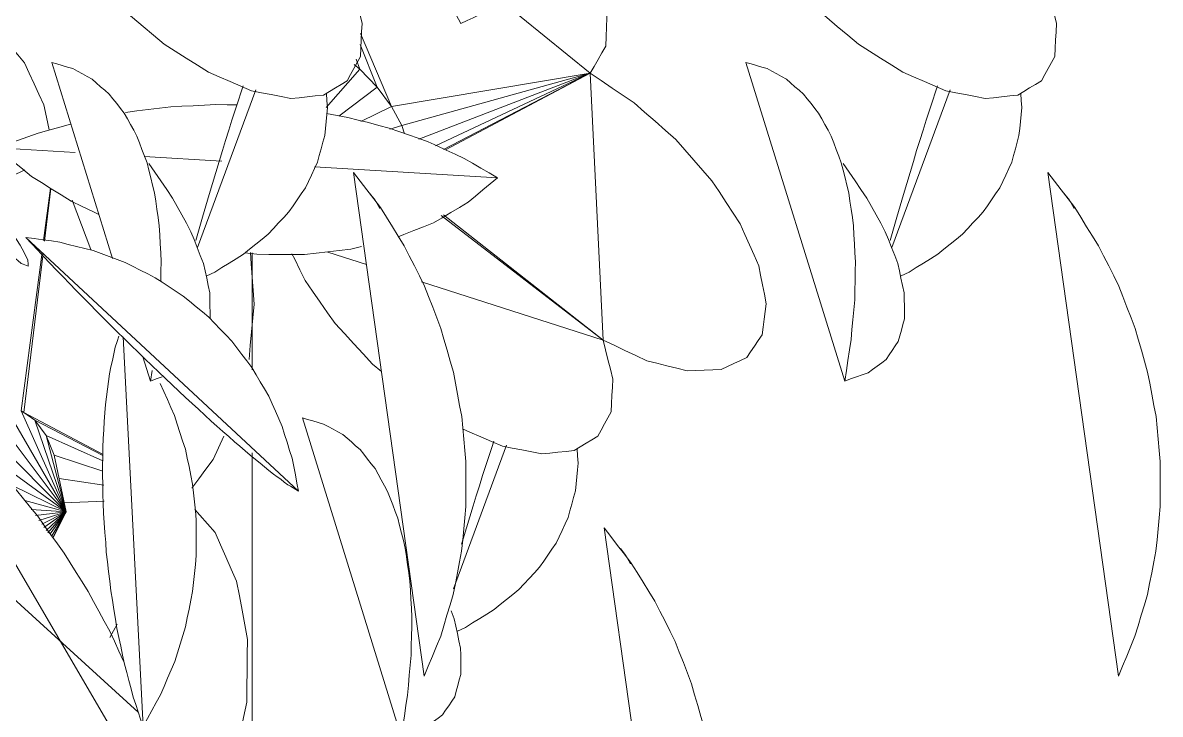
# Model space of a CAD drawing. Header units: metres. Extents: x 13.9 to 26.7, y -0.2 to 3.2.
# Drawn here: x 16.736 to 16.861, y 1.074 to 1.1499 of the extents above; entities that cross this region are included whole.
import ezdxf

# ---------------------------------------------------------------- set-up
doc = ezdxf.new("R2010")
doc.units = ezdxf.units.M
for name, color, linetype, lineweight in [('Importações nas famílias', 10, 'Continuous', 5), ('Quadro estrutural', 7, 'Continuous', 5), ('Vegetação', 7, 'Continuous', 5)]:
    doc.layers.add(name, color=color, linetype=linetype, lineweight=lineweight)

# ---------------------------------------------------------------- blocks, each defined once
blk = doc.blocks.new('Planta_pergolado_12200 - plantas pergolado_skp_Component_12-V128-Corte 1')
at = {"layer": 'Importações nas famílias'}
blk.add_line((16.73025, 1.06212), (16.70029, 1.08999), dxfattribs=at)
at = {"layer": 'Importações nas famílias', "flags": 128}
for points in [[(16.70029, 1.08999), (16.70095, 1.08928), (16.70162, 1.08857), (16.70229, 1.08786), (16.70295, 1.08715)], [(16.70405, 1.08946), (16.70311, 1.08959), (16.70217, 1.08972), (16.70123, 1.08986), (16.70029, 1.08999)], [(16.7077, 1.08853), (16.70679, 1.08876), (16.70588, 1.08899), (16.70496, 1.08922), (16.70405, 1.08946)], [(16.7112, 1.08723), (16.71033, 1.08755), (16.70945, 1.08788), (16.70858, 1.0882), (16.7077, 1.08853)], [(16.70295, 1.08715), (16.70367, 1.0864), (16.70439, 1.08566), (16.7051, 1.08492), (16.70582, 1.08417)], [(16.71451, 1.08556), (16.71368, 1.08598), (16.71286, 1.08639), (16.71203, 1.08681), (16.7112, 1.08723)], [(16.71759, 1.08355), (16.71682, 1.08405), (16.71605, 1.08456), (16.71528, 1.08506), (16.71451, 1.08556)], [(16.70582, 1.08417), (16.70656, 1.08342), (16.70731, 1.08266), (16.70806, 1.0819), (16.70881, 1.08114)], [(16.7204, 1.08122), (16.7197, 1.0818), (16.71899, 1.08238), (16.71829, 1.08297), (16.71759, 1.08355)], [(16.70881, 1.08114), (16.70957, 1.08039), (16.71033, 1.07963), (16.7111, 1.07888), (16.71186, 1.07812)], [(16.72292, 1.07859), (16.72229, 1.07925), (16.72166, 1.0799), (16.72103, 1.08056), (16.7204, 1.08122)], [(16.71186, 1.07812), (16.71262, 1.07739), (16.71338, 1.07665), (16.71414, 1.07592), (16.7149, 1.07518)], [(16.72512, 1.07569), (16.72457, 1.07642), (16.72402, 1.07714), (16.72347, 1.07787), (16.72292, 1.07859)], [(16.72697, 1.07256), (16.7265, 1.07335), (16.72604, 1.07413), (16.72558, 1.07491), (16.72512, 1.07569)], [(16.7149, 1.07518), (16.71563, 1.07449), (16.71637, 1.07379), (16.71711, 1.0731), (16.71785, 1.0724)], [(16.71785, 1.0724), (16.71855, 1.07176), (16.71925, 1.07112), (16.71995, 1.07048), (16.72065, 1.06983)], [(16.72845, 1.06923), (16.72808, 1.07006), (16.72771, 1.0709), (16.72734, 1.07173), (16.72697, 1.07256)], [(16.72065, 1.06983), (16.72129, 1.06926), (16.72194, 1.06869), (16.72258, 1.06812), (16.72323, 1.06755)], [(16.72955, 1.06574), (16.72927, 1.06661), (16.729, 1.06749), (16.72872, 1.06836), (16.72845, 1.06923)], [(16.72323, 1.06755), (16.7238, 1.06706), (16.72438, 1.06657), (16.72495, 1.06608), (16.72553, 1.06559)], [(16.73025, 1.06212), (16.73007, 1.06302), (16.7299, 1.06393), (16.72972, 1.06483), (16.72955, 1.06574)], [(16.72553, 1.06559), (16.72602, 1.06519), (16.72651, 1.0648), (16.727, 1.0644), (16.72749, 1.06401)], [(16.72749, 1.06401), (16.72789, 1.06372), (16.72829, 1.06343), (16.72868, 1.06313), (16.72908, 1.06284)], [(16.72908, 1.06284), (16.72937, 1.06266), (16.72967, 1.06248), (16.72996, 1.0623), (16.73025, 1.06212)]]:
    blk.add_lwpolyline(points, dxfattribs=at)
blk = doc.blocks.new('Planta_pergolado_12200 - plantas pergolado_skp_Component_12-V143-Corte 1')
at = {"layer": 'Importações nas famílias'}
blk.add_line((16.67404, 0.87236), (16.67184, 0.91513), dxfattribs=at)
at = {"layer": 'Importações nas famílias', "flags": 128}
for points in [[(16.67137, 0.91521), (16.67118, 0.91461), (16.67098, 0.914)], [(16.67098, 0.914), (16.67082, 0.91327), (16.67067, 0.91254), (16.67051, 0.91181), (16.67035, 0.91107)], [(16.67035, 0.91107), (16.67024, 0.91023), (16.67013, 0.90939), (16.67002, 0.90854), (16.6699, 0.9077)], [(16.67749, 0.90648), (16.6771, 0.90736), (16.67671, 0.90824), (16.67632, 0.90913), (16.67593, 0.91001)], [(16.6699, 0.9077), (16.66984, 0.90677), (16.66977, 0.90583), (16.66971, 0.9049), (16.66964, 0.90397)], [(16.67868, 0.90278), (16.67838, 0.9037), (16.67809, 0.90463), (16.67779, 0.90555), (16.67749, 0.90648)], [(16.66964, 0.90397), (16.66962, 0.90296), (16.6696, 0.90196), (16.66959, 0.90096), (16.66957, 0.89996)], [(16.67948, 0.89896), (16.67928, 0.89991), (16.67908, 0.90087), (16.67888, 0.90182), (16.67868, 0.90278)], [(16.66957, 0.89996), (16.6696, 0.89891), (16.66963, 0.89786), (16.66966, 0.89681), (16.66969, 0.89577)], [(16.67988, 0.89505), (16.67978, 0.89603), (16.67968, 0.897), (16.67958, 0.89798), (16.67948, 0.89896)], [(16.66969, 0.89577), (16.66977, 0.8947), (16.66985, 0.89363), (16.66993, 0.89256), (16.67, 0.8915)], [(16.67988, 0.89111), (16.67988, 0.8921), (16.67988, 0.89308), (16.67988, 0.89407), (16.67988, 0.89505)], [(16.67, 0.8915), (16.67013, 0.89043), (16.67025, 0.88937), (16.67038, 0.88831), (16.6705, 0.88724)], [(16.67948, 0.88718), (16.67958, 0.88816), (16.67968, 0.88914), (16.67978, 0.89013), (16.67988, 0.89111)], [(16.6705, 0.88724), (16.67067, 0.88621), (16.67084, 0.88518), (16.671, 0.88414), (16.67117, 0.88311)], [(16.67869, 0.88329), (16.67889, 0.88426), (16.67909, 0.88523), (16.67929, 0.8862), (16.67948, 0.88718)], [(16.67751, 0.8795), (16.6778, 0.88045), (16.6781, 0.88139), (16.67839, 0.88234), (16.67869, 0.88329)], [(16.67117, 0.88311), (16.67138, 0.88213), (16.67159, 0.88115), (16.67179, 0.88017), (16.672, 0.87919)], [(16.67595, 0.87584), (16.67634, 0.87675), (16.67673, 0.87767), (16.67712, 0.87858), (16.67751, 0.8795)], [(16.672, 0.87919), (16.67224, 0.87829), (16.67248, 0.87738), (16.67272, 0.87648), (16.67296, 0.87558)], [(16.67404, 0.87236), (16.67452, 0.87323), (16.675, 0.8741), (16.67548, 0.87497), (16.67595, 0.87584)], [(16.67296, 0.87558), (16.67323, 0.87477), (16.6735, 0.87397), (16.67377, 0.87316), (16.67404, 0.87236)]]:
    blk.add_lwpolyline(points, dxfattribs=at)
blk = doc.blocks.new('Planta_pergolado_12200 - plantas pergolado_skp_Component_17-V636-Corte 1')
at = {"layer": 'Importações nas famílias'}
for p, q in [((16.68276, 1.18825), (16.68263, 1.18856)), ((16.69966, 1.17092), (16.68859, 1.17984)), ((16.69237, 1.17318), (16.68859, 1.17984)), ((16.6923, 1.1732), (16.68859, 1.17984)), ((16.6901, 1.17373), (16.6894, 1.17462)), ((16.69966, 1.17092), (16.69991, 1.16997)), ((16.69966, 1.17092), (16.69998, 1.16992)), ((16.69966, 1.17092), (16.70005, 1.16988)), ((16.69966, 1.17092), (16.7001, 1.16984)), ((16.69966, 1.17092), (16.70014, 1.16982)), ((16.69966, 1.17092), (16.70015, 1.16981)), ((16.69966, 1.17092), (16.70103, 1.16924)), ((16.69967, 1.17012), (16.69966, 1.17092)), ((16.69966, 1.17092), (16.69971, 1.1701)), ((16.69966, 1.17092), (16.69976, 1.17006)), ((16.69966, 1.17092), (16.69983, 1.17002)), ((16.70877, 1.15971), (16.71752, 1.14894)), ((16.71084, 1.14873), (16.71455, 1.14671)), ((16.71084, 1.14828), (16.71483, 1.14626)), ((16.71134, 1.14739), (16.71467, 1.14588)), ((16.7116, 1.14681), (16.71454, 1.14559)), ((16.71448, 1.14545), (16.71172, 1.14654)), ((16.71207, 1.14549), (16.71382, 1.14399)), ((16.72569, 1.13897), (16.72622, 1.13834)), ((16.72653, 1.13312), (16.7247, 1.1379)), ((16.72282, 1.13629), (16.72653, 1.13312)), ((16.72422, 1.13309), (16.72371, 1.13358)), ((16.72705, 1.13254), (16.72653, 1.13312)), ((16.72728, 1.13177), (16.72753, 1.13132))]:
    blk.add_line(p, q, dxfattribs=at)
at = {"layer": 'Importações nas famílias', "flags": 128}
for points in [[(16.68407, 1.18611), (16.68374, 1.18664), (16.68342, 1.18718), (16.68309, 1.18771), (16.68276, 1.18825)], [(16.68599, 1.18688), (16.68658, 1.18627), (16.68718, 1.18565), (16.68778, 1.18504)], [(16.68605, 1.18324), (16.68556, 1.18396), (16.68506, 1.18468), (16.68456, 1.18539), (16.68407, 1.18611)], [(16.68328, 1.18402), (16.68325, 1.18424), (16.68321, 1.18446)], [(16.68321, 1.18446), (16.68344, 1.18437), (16.68366, 1.18428), (16.68388, 1.18419), (16.6841, 1.1841)], [(16.68778, 1.18504), (16.68848, 1.18427), (16.68919, 1.18349), (16.68989, 1.18271), (16.6906, 1.18194)], [(16.6841, 1.1841), (16.68457, 1.1837), (16.68503, 1.18331), (16.68549, 1.18291), (16.68595, 1.18252)], [(16.68859, 1.17984), (16.68795, 1.18069), (16.68732, 1.18154), (16.68669, 1.18239), (16.68605, 1.18324)], [(16.68595, 1.18252), (16.68661, 1.18185), (16.68727, 1.18118), (16.68793, 1.18051), (16.68859, 1.17984)], [(16.6906, 1.18194), (16.69136, 1.18105), (16.69213, 1.18016), (16.69289, 1.17927), (16.69366, 1.17838)], [(16.69366, 1.17838), (16.69443, 1.17744), (16.6952, 1.1765), (16.69598, 1.17557), (16.69675, 1.17463)], [(16.69675, 1.17463), (16.69748, 1.1737), (16.69821, 1.17277), (16.69894, 1.17185), (16.69966, 1.17092)], [(16.69966, 1.17092), (16.69989, 1.1708), (16.70012, 1.17067), (16.70035, 1.17055), (16.70059, 1.17043)], [(16.70059, 1.17043), (16.701, 1.17007), (16.70141, 1.16971), (16.70183, 1.16935), (16.70224, 1.16899)], [(16.70224, 1.16899), (16.70281, 1.16841), (16.70338, 1.16784), (16.70395, 1.16727), (16.70452, 1.16669)], [(16.70452, 1.16669), (16.70521, 1.16594), (16.7059, 1.1652), (16.70658, 1.16445), (16.70727, 1.1637)], [(16.70727, 1.1637), (16.70803, 1.16283), (16.70879, 1.16196), (16.70954, 1.16109), (16.7103, 1.16022)], [(16.7103, 1.16022), (16.71108, 1.15929), (16.71185, 1.15835), (16.71263, 1.15742), (16.7134, 1.15648)], [(16.7134, 1.15648), (16.71414, 1.15555), (16.71489, 1.15461), (16.71563, 1.15368), (16.71637, 1.15275)], [(16.71637, 1.15275), (16.71703, 1.15188), (16.71768, 1.15101), (16.71832, 1.15016)], [(16.72622, 1.13834), (16.72697, 1.1374), (16.72773, 1.13646), (16.72848, 1.13552), (16.72923, 1.13458)], [(16.72371, 1.13358), (16.72306, 1.13427), (16.72242, 1.13495), (16.72186, 1.13554)], [(16.72923, 1.13458), (16.72991, 1.13369), (16.73059, 1.13281), (16.73126, 1.13192), (16.73194, 1.13103)], [(16.72952, 1.12972), (16.72877, 1.13057), (16.72803, 1.13142), (16.72746, 1.13207)], [(16.72753, 1.13132), (16.72758, 1.1311), (16.72763, 1.13088), (16.72768, 1.13066), (16.72773, 1.13044)], [(16.73194, 1.13103), (16.7325, 1.13025), (16.73305, 1.12948), (16.73361, 1.1287), (16.73417, 1.12792)], [(16.72773, 1.13044), (16.72758, 1.13047), (16.72743, 1.13049), (16.72728, 1.13052), (16.72713, 1.13054)], [(16.73219, 1.12686), (16.73152, 1.12757), (16.73086, 1.12829), (16.73019, 1.129), (16.72952, 1.12972)], [(16.73436, 1.12472), (16.73382, 1.12525), (16.73327, 1.12579), (16.73273, 1.12632), (16.73219, 1.12686)], [(16.73417, 1.12792), (16.73456, 1.12731), (16.73496, 1.1267), (16.73536, 1.12609), (16.73575, 1.12548)], [(16.73587, 1.12346), (16.73549, 1.12378), (16.73512, 1.12409), (16.73474, 1.12441), (16.73436, 1.12472)], [(16.73575, 1.12548), (16.73596, 1.12507), (16.73618, 1.12467), (16.73639, 1.12426), (16.7366, 1.12385)], [(16.73664, 1.12317), (16.73645, 1.12324), (16.73626, 1.12331), (16.73607, 1.12339), (16.73587, 1.12346)], [(16.7366, 1.12385), (16.73661, 1.12368), (16.73662, 1.12351), (16.73663, 1.12334), (16.73664, 1.12317)]]:
    blk.add_lwpolyline(points, dxfattribs=at)
blk = doc.blocks.new('Planta_pergolado_12200 - plantas pergolado_skp_Component_16-V637-Corte 1')
for name, p in [('Planta_pergolado_12200 - plantas pergolado_skp_Component_17-V636-Corte 1', (0, 0)), ('Planta_pergolado_12200 - plantas pergolado_skp_Component_12-V128-Corte 1', (0.03608, 0.03633)), ('Planta_pergolado_12200 - plantas pergolado_skp_Component_12-V143-Corte 1', (0.07522, 0.20028))]:
    blk.add_blockref(name, p)
blk = doc.blocks.new('Planta_pergolado_12200 - plantas pergolado_skp_Component_12-V195-Corte 1')
at = {"layer": 'Importações nas famílias'}
for p, q in [((16.67067, 0.92372), (16.664, 0.94524)), ((16.67484, 0.91027), (16.67402, 0.91292)), ((16.67484, 0.91027), (16.67502, 0.91141))]:
    blk.add_line(p, q, dxfattribs=at)
at = {"layer": 'Importações nas famílias', "flags": 128}
for points in [[(16.66631, 0.94456), (16.66573, 0.94473), (16.66515, 0.9449), (16.66458, 0.94507), (16.664, 0.94524)], [(16.66843, 0.9434), (16.6679, 0.94369), (16.66737, 0.94398), (16.66684, 0.94427), (16.66631, 0.94456)], [(16.67032, 0.94177), (16.66985, 0.94218), (16.66937, 0.94258), (16.6689, 0.94299), (16.66843, 0.9434)], [(16.67197, 0.93968), (16.67156, 0.9402), (16.67114, 0.94072), (16.67073, 0.94124), (16.67032, 0.94177)], [(16.67336, 0.93716), (16.67301, 0.93779), (16.67266, 0.93842), (16.67232, 0.93905), (16.67197, 0.93968)], [(16.67447, 0.93423), (16.67419, 0.93496), (16.67391, 0.93569), (16.67363, 0.93642), (16.67336, 0.93716)], [(16.67529, 0.93093), (16.67508, 0.93176), (16.67488, 0.93258), (16.67467, 0.93341), (16.67447, 0.93423)], [(16.67468, 0.93413), (16.67533, 0.93319), (16.67598, 0.93224), (16.67663, 0.93129), (16.67728, 0.93034)], [(16.67581, 0.9273), (16.67568, 0.92821), (16.67555, 0.92912), (16.67542, 0.93002), (16.67529, 0.93093)], [(16.67728, 0.93034), (16.67778, 0.92942), (16.67829, 0.9285), (16.67879, 0.92758), (16.67929, 0.92666)], [(16.67602, 0.92337), (16.67597, 0.92435), (16.67592, 0.92534), (16.67586, 0.92632), (16.67581, 0.9273)], [(16.67929, 0.92666), (16.67964, 0.92579), (16.67998, 0.92491), (16.68032, 0.92404), (16.68067, 0.92317)], [(16.67598, 0.92128), (16.676, 0.92233), (16.67602, 0.92337)], [(16.68067, 0.92317), (16.68084, 0.92236), (16.68102, 0.92156), (16.6812, 0.92075), (16.68137, 0.91995)], [(16.68137, 0.91995), (16.68138, 0.91923), (16.68138, 0.91851), (16.68139, 0.9178), (16.68139, 0.91708)], [(16.67613, 0.91072), (16.67548, 0.9105), (16.67484, 0.91027)]]:
    blk.add_lwpolyline(points, dxfattribs=at)
blk = doc.blocks.new('Planta_pergolado_12200 - plantas pergolado_skp_Component_12-V120-Corte 1')
at = {"layer": 'Importações nas famílias'}
for p, q in [((16.76174, 0.54375), (16.75397, 0.59903)), ((16.75575, 0.59676), (16.75634, 0.596)), ((16.75634, 0.596), (16.75688, 0.59508))]:
    blk.add_line(p, q, dxfattribs=at)
at = {"layer": 'Importações nas famílias', "flags": 128}
for points in [[(16.75694, 0.59516), (16.7562, 0.59613), (16.75545, 0.5971), (16.75471, 0.59807), (16.75397, 0.59903)], [(16.75955, 0.59098), (16.75889, 0.59203), (16.75824, 0.59307), (16.75759, 0.59412), (16.75694, 0.59516)], [(16.76177, 0.58655), (16.76121, 0.58766), (16.76066, 0.58877), (16.7601, 0.58988), (16.75955, 0.59098)], [(16.76357, 0.58191), (16.76312, 0.58307), (16.76267, 0.58423), (16.76222, 0.58539), (16.76177, 0.58655)], [(16.76494, 0.57712), (16.7646, 0.57832), (16.76426, 0.57952), (16.76391, 0.58071), (16.76357, 0.58191)], [(16.76586, 0.57222), (16.76563, 0.57345), (16.7654, 0.57467), (16.76517, 0.57589), (16.76494, 0.57712)], [(16.76632, 0.56728), (16.76621, 0.56851), (16.76609, 0.56975), (16.76598, 0.57099), (16.76586, 0.57222)], [(16.76632, 0.56234), (16.76632, 0.56358), (16.76632, 0.56481), (16.76632, 0.56604), (16.76632, 0.56728)], [(16.76585, 0.55747), (16.76597, 0.55869), (16.76609, 0.5599), (16.7662, 0.56112), (16.76632, 0.56234)], [(16.76493, 0.55271), (16.76516, 0.5539), (16.76539, 0.55509), (16.76562, 0.55628), (16.76585, 0.55747)], [(16.76355, 0.54812), (16.76389, 0.54927), (16.76424, 0.55041), (16.76458, 0.55156), (16.76493, 0.55271)], [(16.76174, 0.54375), (16.76219, 0.54484), (16.76265, 0.54593), (16.7631, 0.54703), (16.76355, 0.54812)]]:
    blk.add_lwpolyline(points, dxfattribs=at)
blk = doc.blocks.new('Planta_pergolado_12200 - plantas pergolado_skp_Component_12-V94-Corte 1')
at = {"layer": 'Importações nas famílias'}
for p, q in [((16.66059, 0.42591), (16.66699, 0.44325)), ((16.66161, 0.4228), (16.66249, 0.42323))]:
    blk.add_line(p, q, dxfattribs=at)
at = {"layer": 'Importações nas famílias', "flags": 128}
for points in [[(16.66562, 0.44369), (16.66539, 0.443), (16.66506, 0.442), (16.66473, 0.44101)], [(16.67486, 0.44128), (16.6748, 0.44206), (16.67475, 0.44284)], [(16.66473, 0.44101), (16.66438, 0.4399), (16.66402, 0.43879), (16.66367, 0.43768), (16.66332, 0.43656)], [(16.67456, 0.43823), (16.67464, 0.43899), (16.67471, 0.43975), (16.67479, 0.44052), (16.67486, 0.44128)], [(16.67376, 0.43529), (16.67396, 0.43602), (16.67416, 0.43676), (16.67436, 0.43749), (16.67456, 0.43823)], [(16.66332, 0.43656), (16.66296, 0.43536), (16.6626, 0.43416), (16.66224, 0.43296), (16.66187, 0.43176)], [(16.67244, 0.43248), (16.67277, 0.43318), (16.6731, 0.43388), (16.67343, 0.43458), (16.67376, 0.43529)], [(16.67063, 0.42984), (16.67109, 0.4305), (16.67154, 0.43116), (16.67199, 0.43182), (16.67244, 0.43248)], [(16.66187, 0.43176), (16.66151, 0.4305), (16.66114, 0.42924), (16.66078, 0.42798), (16.66041, 0.42671)], [(16.66836, 0.4274), (16.66893, 0.42801), (16.6695, 0.42862), (16.67007, 0.42923), (16.67063, 0.42984)], [(16.66563, 0.42519), (16.66631, 0.42574), (16.667, 0.4263), (16.66768, 0.42685), (16.66836, 0.4274)], [(16.66249, 0.42323), (16.66328, 0.42372), (16.66406, 0.42421), (16.66485, 0.4247), (16.66563, 0.42519)]]:
    blk.add_lwpolyline(points, dxfattribs=at)
blk = doc.blocks.new('Planta_pergolado_12200 - plantas pergolado_skp_Component_17-V706-Corte 1')
at = {"layer": 'Importações nas famílias', "flags": 128}
for points in [[(16.77331, 1.14978), (16.77305, 1.15085), (16.77278, 1.15191), (16.77251, 1.15298), (16.77224, 1.15405)], [(16.74692, 1.15142), (16.74808, 1.15045), (16.74925, 1.14947), (16.75041, 1.1485), (16.75157, 1.14753)], [(16.77312, 1.14619), (16.77317, 1.14708), (16.77322, 1.14798), (16.77326, 1.14888), (16.77331, 1.14978)], [(16.75157, 1.14753), (16.75278, 1.14676), (16.754, 1.14599), (16.75522, 1.14522), (16.75643, 1.14446)], [(16.77167, 1.14351), (16.77203, 1.14418), (16.77239, 1.14485), (16.77276, 1.14552), (16.77312, 1.14619)], [(16.75643, 1.14446), (16.75762, 1.14395), (16.75881, 1.14344), (16.75999, 1.14293), (16.76118, 1.14242)], [(16.76907, 1.14193), (16.76972, 1.14232), (16.77037, 1.14272), (16.77102, 1.14311), (16.77167, 1.14351)], [(16.76118, 1.14242), (16.76226, 1.1422), (16.76334, 1.14199), (16.76441, 1.14177), (16.76549, 1.14156)], [(16.76549, 1.14156), (16.76639, 1.14165), (16.76728, 1.14174), (16.76817, 1.14184), (16.76907, 1.14193)]]:
    blk.add_lwpolyline(points, dxfattribs=at)
blk = doc.blocks.new('Planta_pergolado_12200 - plantas pergolado_skp_Component_16-V707-Corte 1')
for name, p in [('Planta_pergolado_12200 - plantas pergolado_skp_Component_17-V706-Corte 1', (0, 0)), ('Planta_pergolado_12200 - plantas pergolado_skp_Component_12-V195-Corte 1', (0.07522, 0.20028)), ('Planta_pergolado_12200 - plantas pergolado_skp_Component_12-V94-Corte 1', (0.09464, 0.69928)), ('Planta_pergolado_12200 - plantas pergolado_skp_Component_12-V120-Corte 1', (0.01839, 0.53442))]:
    blk.add_blockref(name, p)
blk = doc.blocks.new('Planta_pergolado_12200 - plantas pergolado_skp_Component_12-V91-Corte 1')
at = {"layer": 'Importações nas famílias'}
blk.add_line((16.65542, 0.41127), (16.64458, 0.44624), dxfattribs=at)
at = {"layer": 'Importações nas famílias', "flags": 128}
for points in [[(16.64689, 0.44556), (16.64631, 0.44573), (16.64574, 0.4459), (16.64516, 0.44607), (16.64458, 0.44624)], [(16.64901, 0.4444), (16.64848, 0.44469), (16.64795, 0.44498), (16.64742, 0.44527), (16.64689, 0.44556)], [(16.6509, 0.44277), (16.65043, 0.44318), (16.64996, 0.44358), (16.64948, 0.44399), (16.64901, 0.4444)], [(16.65255, 0.44068), (16.65214, 0.4412), (16.65173, 0.44172), (16.65131, 0.44225), (16.6509, 0.44277)], [(16.65394, 0.43816), (16.65359, 0.43879), (16.65324, 0.43942), (16.6529, 0.44005), (16.65255, 0.44068)], [(16.65505, 0.43523), (16.65477, 0.43596), (16.65449, 0.43669), (16.65422, 0.43742), (16.65394, 0.43816)], [(16.65587, 0.43193), (16.65566, 0.43276), (16.65546, 0.43358), (16.65525, 0.43441), (16.65505, 0.43523)], [(16.65526, 0.43513), (16.65591, 0.43419), (16.65656, 0.43324), (16.65721, 0.43229), (16.65786, 0.43134)], [(16.65639, 0.4283), (16.65626, 0.42921), (16.65613, 0.43012), (16.656, 0.43102), (16.65587, 0.43193)], [(16.65786, 0.43134), (16.65837, 0.43042), (16.65887, 0.4295), (16.65937, 0.42858), (16.65987, 0.42766)], [(16.65661, 0.42437), (16.65655, 0.42535), (16.6565, 0.42634), (16.65644, 0.42732), (16.65639, 0.4283)], [(16.65987, 0.42766), (16.66022, 0.42679), (16.66056, 0.42591), (16.66091, 0.42504), (16.66125, 0.42417)], [(16.65652, 0.42019), (16.65654, 0.42124), (16.65656, 0.42228), (16.65658, 0.42333), (16.65661, 0.42437)], [(16.66125, 0.42417), (16.66143, 0.42336), (16.6616, 0.42256), (16.66178, 0.42175), (16.66196, 0.42095)], [(16.65612, 0.41581), (16.65622, 0.41691), (16.65632, 0.418), (16.65642, 0.4191), (16.65652, 0.42019)], [(16.66196, 0.42095), (16.66196, 0.42023), (16.66197, 0.41951), (16.66197, 0.4188), (16.66198, 0.41808)], [(16.66198, 0.41808), (16.66181, 0.41746), (16.66164, 0.41685), (16.66148, 0.41624), (16.66131, 0.41562)], [(16.65542, 0.41127), (16.6556, 0.41241), (16.65577, 0.41354), (16.65595, 0.41468), (16.65612, 0.41581)], [(16.66131, 0.41562), (16.66098, 0.41513), (16.66064, 0.41463), (16.66031, 0.41414), (16.65997, 0.41364)], [(16.65997, 0.41364), (16.65948, 0.41327), (16.65898, 0.41291), (16.65849, 0.41254), (16.65799, 0.41218)], [(16.65799, 0.41218), (16.65735, 0.41195), (16.65671, 0.41172), (16.65607, 0.4115), (16.65542, 0.41127)]]:
    blk.add_lwpolyline(points, dxfattribs=at)
blk = doc.blocks.new('Planta_pergolado_12200 - plantas pergolado_skp_Component_12-V113-Corte 1')
at = {"layer": 'Importações nas famílias'}
blk.add_line((16.50793, 0.59026), (16.52342, 0.56162), dxfattribs=at)
at = {"layer": 'Importações nas famílias', "flags": 128}
for points in [[(16.51257, 0.58786), (16.51141, 0.58846), (16.51025, 0.58906), (16.50909, 0.58966), (16.50793, 0.59026)], [(16.50843, 0.5903), (16.50894, 0.59035), (16.50945, 0.59039), (16.50995, 0.59044)], [(16.50995, 0.59044), (16.51044, 0.59035), (16.51093, 0.59027), (16.51141, 0.59018), (16.5119, 0.5901)], [(16.5119, 0.5901), (16.51237, 0.58989), (16.51283, 0.58967), (16.5133, 0.58946), (16.51376, 0.58924)], [(16.51376, 0.58924), (16.5142, 0.5889), (16.51463, 0.58856), (16.51507, 0.58822), (16.51551, 0.58788)], [(16.51683, 0.58525), (16.51576, 0.5859), (16.5147, 0.58656), (16.51363, 0.58721), (16.51257, 0.58786)], [(16.51551, 0.58788), (16.51591, 0.58742), (16.51631, 0.58695), (16.51672, 0.58649), (16.51712, 0.58603)], [(16.51712, 0.58603), (16.51749, 0.58545), (16.51785, 0.58486), (16.51822, 0.58428)], [(16.52061, 0.58249), (16.51966, 0.58318), (16.51872, 0.58387), (16.51777, 0.58456), (16.51683, 0.58525)], [(16.52382, 0.57966), (16.52301, 0.58037), (16.52221, 0.58108), (16.52141, 0.58178), (16.52061, 0.58249)], [(16.52638, 0.5768), (16.52574, 0.57751), (16.5251, 0.57823), (16.52446, 0.57894), (16.52382, 0.57966)], [(16.52824, 0.57399), (16.52778, 0.57469), (16.52731, 0.5754), (16.52685, 0.5761), (16.52638, 0.5768)], [(16.52936, 0.5713), (16.52908, 0.57197), (16.5288, 0.57265), (16.52852, 0.57332), (16.52824, 0.57399)], [(16.5297, 0.56879), (16.52961, 0.56942), (16.52953, 0.57005), (16.52944, 0.57067), (16.52936, 0.5713)], [(16.52925, 0.56652), (16.52936, 0.56708), (16.52947, 0.56765), (16.52958, 0.56822), (16.5297, 0.56879)], [(16.52804, 0.56453), (16.52834, 0.56503), (16.52864, 0.56552), (16.52895, 0.56602), (16.52925, 0.56652)], [(16.52608, 0.56289), (16.52657, 0.5633), (16.52706, 0.56371), (16.52755, 0.56412), (16.52804, 0.56453)], [(16.52342, 0.56162), (16.52408, 0.56194), (16.52475, 0.56225), (16.52541, 0.56257), (16.52608, 0.56289)]]:
    blk.add_lwpolyline(points, dxfattribs=at)
blk = doc.blocks.new('Planta_pergolado_12200 - plantas pergolado_skp_Component_17-V717-Corte 1')
at = {"layer": 'Importações nas famílias', "flags": 128}
for points in [[(16.84957, 1.14978), (16.8493, 1.15085), (16.84903, 1.15191), (16.84876, 1.15298), (16.8485, 1.15405)], [(16.82317, 1.15142), (16.82434, 1.15045), (16.8255, 1.14947), (16.82666, 1.1485), (16.82782, 1.14753)], [(16.84937, 1.14619), (16.84942, 1.14708), (16.84947, 1.14798), (16.84952, 1.14888), (16.84957, 1.14978)], [(16.82782, 1.14753), (16.82904, 1.14676), (16.83025, 1.14599), (16.83147, 1.14522), (16.83269, 1.14446)], [(16.84792, 1.14351), (16.84829, 1.14418), (16.84865, 1.14485), (16.84901, 1.14552), (16.84937, 1.14619)], [(16.83269, 1.14446), (16.83387, 1.14395), (16.83506, 1.14344), (16.83625, 1.14293), (16.83743, 1.14242)], [(16.84532, 1.14193), (16.84597, 1.14232), (16.84662, 1.14272), (16.84727, 1.14311), (16.84792, 1.14351)], [(16.83743, 1.14242), (16.83851, 1.1422), (16.83959, 1.14199), (16.84067, 1.14177), (16.84174, 1.14156)], [(16.84174, 1.14156), (16.84264, 1.14165), (16.84353, 1.14174), (16.84443, 1.14184), (16.84532, 1.14193)]]:
    blk.add_lwpolyline(points, dxfattribs=at)
blk = doc.blocks.new('Planta_pergolado_12200 - plantas pergolado_skp_Component_16-V718-Corte 1')
for name, p in [('Planta_pergolado_12200 - plantas pergolado_skp_Component_17-V717-Corte 1', (0, 0)), ('Planta_pergolado_12200 - plantas pergolado_skp_Component_12-V113-Corte 1', (0.26075, 0.58817)), ('Planta_pergolado_12200 - plantas pergolado_skp_Component_12-V91-Corte 1', (0.17089, 0.69928)), ('Planta_pergolado_12200 - plantas pergolado_skp_Component_12-V94-Corte 1', (0.17089, 0.69928)), ('Planta_pergolado_12200 - plantas pergolado_skp_Component_12-V120-Corte 1', (0.09464, 0.53442))]:
    blk.add_blockref(name, p)
blk = doc.blocks.new('Planta_pergolado_12200 - plantas pergolado_skp_-V719-Corte 1')
at = {"layer": 'Importações nas famílias'}
blk.add_line((16.71295, 1.10675), (16.74873, 1.0742), dxfattribs=at)
for name in ['Planta_pergolado_12200 - plantas pergolado_skp_Component_16-V707-Corte 1', 'Planta_pergolado_12200 - plantas pergolado_skp_Component_16-V718-Corte 1']:
    blk.add_blockref(name, (0, 0))
blk = doc.blocks.new('Planta_pergolado_12200 - plantas pergolado_skp_-3067436-Corte 1')
for name in ['Planta_pergolado_12200 - plantas pergolado_skp_-V719-Corte 1', 'Planta_pergolado_12200 - plantas pergolado_skp_Component_16-V637-Corte 1']:
    blk.add_blockref(name, (0, 0))
blk = doc.blocks.new('Planta_pergolado_12200 - plantas pergolado_skp_Component_12-V765-Corte 1')
at = {"layer": 'Importações nas famílias'}
blk.add_line((16.7776, 1.07154), (16.76675, 1.10651), dxfattribs=at)
at = {"layer": 'Importações nas famílias', "flags": 128}
for points in [[(16.76907, 1.10583), (16.76849, 1.106), (16.76791, 1.10617), (16.76733, 1.10634), (16.76675, 1.10651)], [(16.77118, 1.10467), (16.77065, 1.10496), (16.77013, 1.10525), (16.7696, 1.10554), (16.76907, 1.10583)], [(16.77308, 1.10304), (16.7726, 1.10345), (16.77213, 1.10386), (16.77166, 1.10427), (16.77118, 1.10467)], [(16.77473, 1.10095), (16.77431, 1.10147), (16.7739, 1.10199), (16.77349, 1.10252), (16.77308, 1.10304)], [(16.77611, 1.09843), (16.77577, 1.09906), (16.77542, 1.09969), (16.77507, 1.10032), (16.77473, 1.10095)], [(16.77722, 1.0955), (16.77695, 1.09623), (16.77667, 1.09697), (16.77639, 1.0977), (16.77611, 1.09843)], [(16.77804, 1.0922), (16.77784, 1.09303), (16.77763, 1.09385), (16.77743, 1.09468), (16.77722, 1.0955)], [(16.77856, 1.08857), (16.77843, 1.08948), (16.7783, 1.09039), (16.77817, 1.0913), (16.77804, 1.0922)], [(16.77878, 1.08464), (16.77873, 1.08563), (16.77867, 1.08661), (16.77862, 1.08759), (16.77856, 1.08857)], [(16.77869, 1.08047), (16.77871, 1.08151), (16.77874, 1.08255), (16.77876, 1.0836), (16.77878, 1.08464)], [(16.78308, 1.08532), (16.78308, 1.08531), (16.78343, 1.08444)], [(16.78343, 1.08444), (16.7836, 1.08364), (16.78378, 1.08283), (16.78395, 1.08203), (16.78413, 1.08122)], [(16.78413, 1.08122), (16.78414, 1.0805), (16.78414, 1.07979), (16.78415, 1.07907), (16.78415, 1.07835)], [(16.7783, 1.07608), (16.7784, 1.07718), (16.77849, 1.07827), (16.77859, 1.07937), (16.77869, 1.08047)], [(16.78415, 1.07835), (16.78398, 1.07774), (16.78382, 1.07712), (16.78365, 1.07651), (16.78348, 1.07589)], [(16.7776, 1.07154), (16.77777, 1.07268), (16.77795, 1.07381), (16.77812, 1.07495), (16.7783, 1.07608)], [(16.78348, 1.07589), (16.78315, 1.0754), (16.78282, 1.0749), (16.78248, 1.07441), (16.78215, 1.07391)], [(16.78215, 1.07391), (16.78165, 1.07355), (16.78116, 1.07318), (16.78066, 1.07282), (16.78017, 1.07245)], [(16.78017, 1.07245), (16.77953, 1.07222), (16.77888, 1.072), (16.77824, 1.07177), (16.7776, 1.07154)]]:
    blk.add_lwpolyline(points, dxfattribs=at)
blk = doc.blocks.new('Planta_pergolado_12200 - plantas pergolado_skp_Component_12-V766-Corte 1')
at = {"layer": 'Importações nas famílias'}
for p, q in [((16.78334, 1.08775), (16.78917, 1.10352)), ((16.78379, 1.08308), (16.78467, 1.0835))]:
    blk.add_line(p, q, dxfattribs=at)
at = {"layer": 'Importações nas famílias', "flags": 128}
for points in [[(16.78779, 1.10396), (16.78756, 1.10327), (16.78723, 1.10227), (16.7869, 1.10128)], [(16.79703, 1.10155), (16.79698, 1.10233), (16.79692, 1.10311)], [(16.7869, 1.10128), (16.78655, 1.10017), (16.7862, 1.09906), (16.78585, 1.09795), (16.7855, 1.09684)], [(16.79674, 1.0985), (16.79681, 1.09926), (16.79689, 1.10003), (16.79696, 1.10079), (16.79703, 1.10155)], [(16.79593, 1.09556), (16.79613, 1.09629), (16.79633, 1.09703), (16.79654, 1.09777), (16.79674, 1.0985)], [(16.7855, 1.09684), (16.78514, 1.09564), (16.78477, 1.09444), (16.78441, 1.09324), (16.78423, 1.09263)], [(16.79462, 1.09275), (16.79494, 1.09345), (16.79527, 1.09415), (16.7956, 1.09486), (16.79593, 1.09556)], [(16.79281, 1.09011), (16.79326, 1.09077), (16.79371, 1.09143), (16.79416, 1.09209), (16.79462, 1.09275)], [(16.79053, 1.08767), (16.7911, 1.08828), (16.79167, 1.08889), (16.79224, 1.0895), (16.79281, 1.09011)], [(16.78781, 1.08546), (16.78849, 1.08601), (16.78917, 1.08657), (16.78985, 1.08712), (16.79053, 1.08767)], [(16.78467, 1.0835), (16.78545, 1.08399), (16.78624, 1.08448), (16.78702, 1.08497), (16.78781, 1.08546)]]:
    blk.add_lwpolyline(points, dxfattribs=at)
blk = doc.blocks.new('Planta_pergolado_12200 - plantas pergolado_skp_Component_17-V767-Corte 1')
at = {"layer": 'Importações nas famílias'}
for p, q in [((16.78105, 1.17573), (16.77968, 1.17637)), ((16.7958, 1.1618), (16.79475, 1.16313)), ((16.79835, 1.14434), (16.78824, 1.15259)), ((16.77314, 1.14869), (16.77655, 1.1407)), ((16.77498, 1.14282), (16.77309, 1.14749)), ((16.77307, 1.14479), (16.77266, 1.14588)), ((16.76937, 1.14057), (16.77307, 1.14479)), ((16.77242, 1.1453), (16.77307, 1.14479)), ((16.77307, 1.14479), (16.77498, 1.14282)), ((16.77655, 1.1407), (16.79835, 1.14434)), ((16.77767, 1.13859), (16.79835, 1.14434)), ((16.77955, 1.13711), (16.79835, 1.14434)), ((16.78137, 1.13637), (16.79835, 1.14434)), ((16.78226, 1.13598), (16.79835, 1.14434)), ((16.78246, 1.13592), (16.79835, 1.14434)), ((16.79835, 1.14434), (16.79978, 1.11504)), ((16.77075, 1.13961), (16.77498, 1.14282)), ((16.77498, 1.14282), (16.77655, 1.1407)), ((16.77318, 1.13905), (16.77655, 1.1407)), ((16.77767, 1.13859), (16.77655, 1.1407)), ((16.77634, 1.1382), (16.77767, 1.13859)), ((16.77795, 1.13767), (16.77767, 1.13859)), ((16.78201, 1.12871), (16.79978, 1.11504)), ((16.79978, 1.11504), (16.78224, 1.12878)), ((16.77378, 1.12335), (16.76953, 1.12471)), ((16.79978, 1.11504), (16.77983, 1.12142)), ((16.77446, 1.11241), (16.77543, 1.11159))]:
    blk.add_line(p, q, dxfattribs=at)
at = {"layer": 'Importações nas famílias', "flags": 128}
for points in [[(16.78502, 1.17295), (16.7838, 1.1738), (16.78242, 1.17476), (16.78105, 1.17573)], [(16.79875, 1.15644), (16.79802, 1.15778), (16.79728, 1.15912), (16.79654, 1.16046), (16.7958, 1.1618)], [(16.80023, 1.15147), (16.79986, 1.15271), (16.79949, 1.15396), (16.79912, 1.1552), (16.79875, 1.15644)], [(16.80009, 1.14732), (16.80012, 1.14836), (16.80016, 1.1494), (16.80019, 1.15043), (16.80023, 1.15147)], [(16.79835, 1.14434), (16.79878, 1.14509), (16.79922, 1.14583), (16.79965, 1.14658), (16.80009, 1.14732)], [(16.80319, 1.14109), (16.80198, 1.1419), (16.80077, 1.14271), (16.79956, 1.14353), (16.79835, 1.14434)], [(16.80776, 1.13706), (16.80662, 1.13806), (16.80548, 1.13907), (16.80434, 1.14008), (16.80319, 1.14109)], [(16.81173, 1.13252), (16.81074, 1.13366), (16.80975, 1.13479), (16.80875, 1.13592), (16.80776, 1.13706)], [(16.81484, 1.1278), (16.81406, 1.12898), (16.81329, 1.13016), (16.81251, 1.13134), (16.81173, 1.13252)], [(16.81688, 1.1232), (16.81637, 1.12435), (16.81586, 1.1255), (16.81535, 1.12665), (16.81484, 1.1278)], [(16.76561, 1.12452), (16.76591, 1.12391), (16.76647, 1.12274), (16.76704, 1.12158)], [(16.8177, 1.11904), (16.81749, 1.12008), (16.81729, 1.12112), (16.81708, 1.12216), (16.81688, 1.1232)], [(16.76704, 1.12158), (16.76787, 1.1204), (16.76869, 1.11922), (16.76952, 1.11805), (16.77034, 1.11687)], [(16.81725, 1.11561), (16.81736, 1.11647), (16.81747, 1.11733), (16.81758, 1.11819), (16.8177, 1.11904)], [(16.77034, 1.11687), (16.77137, 1.11575), (16.7724, 1.11464), (16.77343, 1.11353), (16.77446, 1.11241)], [(16.81556, 1.11314), (16.81598, 1.11376), (16.8164, 1.11438), (16.81682, 1.115), (16.81725, 1.11561)], [(16.80085, 1.11077), (16.80058, 1.11184), (16.80031, 1.1129), (16.80005, 1.11397), (16.79978, 1.11504)], [(16.79978, 1.11504), (16.80098, 1.11447), (16.80218, 1.11391), (16.80338, 1.11335), (16.80458, 1.11278)], [(16.81274, 1.1118), (16.81345, 1.11214), (16.81415, 1.11247), (16.81485, 1.11281), (16.81556, 1.11314)], [(16.80458, 1.11278), (16.80568, 1.11251), (16.80679, 1.11223), (16.80789, 1.11195), (16.809, 1.11168)], [(16.80065, 1.10717), (16.8007, 1.10807), (16.80075, 1.10897), (16.8008, 1.10987), (16.80085, 1.11077)], [(16.809, 1.11168), (16.80993, 1.11171), (16.81087, 1.11174), (16.81181, 1.11177), (16.81274, 1.1118)], [(16.7992, 1.1045), (16.79957, 1.10517), (16.79993, 1.10584), (16.80029, 1.1065), (16.80065, 1.10717)], [(16.78432, 1.10529), (16.78515, 1.10494), (16.78634, 1.10443), (16.78753, 1.10392), (16.78872, 1.10341)], [(16.7966, 1.10292), (16.79725, 1.10331), (16.7979, 1.10371), (16.79855, 1.1041), (16.7992, 1.1045)], [(16.78872, 1.10341), (16.78979, 1.10319), (16.79087, 1.10298), (16.79195, 1.10276), (16.79303, 1.10255)], [(16.79303, 1.10255), (16.79392, 1.10264), (16.79481, 1.10273), (16.79571, 1.10283), (16.7966, 1.10292)]]:
    blk.add_lwpolyline(points, dxfattribs=at)
blk = doc.blocks.new('Planta_pergolado_12200 - plantas pergolado_skp_Component_16-V768-Corte 1')
for name, p in [('Planta_pergolado_12200 - plantas pergolado_skp_Component_17-V767-Corte 1', (0, 0)), ('Planta_pergolado_12200 - plantas pergolado_skp_Component_12-V765-Corte 1', (0, 0)), ('Planta_pergolado_12200 - plantas pergolado_skp_Component_12-V766-Corte 1', (0, 0)), ('Planta_pergolado_12200 - plantas pergolado_skp_Component_12-V120-Corte 1', (0.04592, 0.49541))]:
    blk.add_blockref(name, p)
blk = doc.blocks.new('Planta_pergolado_12200 - plantas pergolado_skp_-V769-Corte 1')
blk.add_blockref('Planta_pergolado_12200 - plantas pergolado_skp_Component_16-V768-Corte 1', (0, 0))
blk = doc.blocks.new('Planta_pergolado_12200 - plantas pergolado_skp_-3067438-Corte 1')
blk.add_blockref('Planta_pergolado_12200 - plantas pergolado_skp_-V769-Corte 1', (0, 0))
blk = doc.blocks.new('Planta_pergolado_12200 - plantas pergolado_skp_Component_12-V829-Corte 1')
at = {"layer": 'Importações nas famílias'}
blk.add_line((16.75224, 1.06136), (16.72415, 1.1094), dxfattribs=at)
at = {"layer": 'Importações nas famílias', "flags": 128}
for points in [[(16.72415, 1.1094), (16.72393, 1.10817), (16.72371, 1.10694), (16.72349, 1.1057), (16.72327, 1.10447)], [(16.72775, 1.10643), (16.72685, 1.10717), (16.72595, 1.10792), (16.72505, 1.10866), (16.72415, 1.1094)], [(16.73123, 1.10313), (16.73036, 1.10396), (16.72949, 1.10478), (16.72862, 1.10561), (16.72775, 1.10643)], [(16.72327, 1.10447), (16.72321, 1.10318), (16.72316, 1.1019), (16.72311, 1.10061), (16.72306, 1.09932)], [(16.73455, 1.09954), (16.73372, 1.10044), (16.73289, 1.10134), (16.73206, 1.10224), (16.73123, 1.10313)], [(16.73768, 1.0957), (16.7369, 1.09666), (16.73612, 1.09762), (16.73534, 1.09858), (16.73455, 1.09954)], [(16.72306, 1.09932), (16.72318, 1.09801), (16.7233, 1.0967), (16.72343, 1.09539), (16.72355, 1.09408)], [(16.74059, 1.09165), (16.73986, 1.09266), (16.73914, 1.09368), (16.73841, 1.09469), (16.73768, 1.0957)], [(16.72355, 1.09408), (16.72384, 1.09278), (16.72413, 1.09147), (16.72442, 1.09017), (16.72471, 1.08886)], [(16.74323, 1.08743), (16.74257, 1.08849), (16.74191, 1.08954), (16.74125, 1.0906), (16.74059, 1.09165)], [(16.72471, 1.08886), (16.72516, 1.08759), (16.72562, 1.08633), (16.72607, 1.08506), (16.72652, 1.08379)], [(16.74559, 1.0831), (16.745, 1.08418), (16.74441, 1.08527), (16.74382, 1.08635), (16.74323, 1.08743)], [(16.72652, 1.08379), (16.72713, 1.08259), (16.72773, 1.08139), (16.72834, 1.08019), (16.72894, 1.07899)], [(16.74712, 1.0798), (16.74661, 1.0809), (16.7461, 1.082), (16.74559, 1.0831)], [(16.72894, 1.07899), (16.72969, 1.07789), (16.73043, 1.07678), (16.73117, 1.07568), (16.73192, 1.07457)], [(16.73192, 1.07457), (16.73278, 1.07359), (16.73364, 1.0726), (16.7345, 1.07162), (16.73537, 1.07063)], [(16.75068, 1.06987), (16.75034, 1.07097), (16.75, 1.07207), (16.74967, 1.07317)], [(16.73537, 1.07063), (16.73633, 1.06979), (16.73729, 1.06895), (16.73826, 1.06811), (16.73922, 1.06727)], [(16.75165, 1.06555), (16.75141, 1.06663), (16.75116, 1.06771), (16.75092, 1.06879), (16.75068, 1.06987)], [(16.73922, 1.06727), (16.74026, 1.0666), (16.7413, 1.06592), (16.74234, 1.06524), (16.74338, 1.06457)], [(16.74338, 1.06457), (16.74448, 1.06407), (16.74557, 1.06357), (16.74666, 1.06308), (16.74776, 1.06258)], [(16.75224, 1.06136), (16.75209, 1.06241), (16.75195, 1.06346), (16.7518, 1.0645), (16.75165, 1.06555)], [(16.74776, 1.06258), (16.74888, 1.06227), (16.75, 1.06197), (16.75112, 1.06166), (16.75224, 1.06136)]]:
    blk.add_lwpolyline(points, dxfattribs=at)
blk = doc.blocks.new('Planta_pergolado_12200 - plantas pergolado_skp_Component_12-V831-Corte 1')
at = {"layer": 'Importações nas famílias'}
for p, q in [((16.7418, 1.13563), (16.73317, 1.13614)), ((16.75789, 1.13467), (16.74938, 1.13518)), ((16.78818, 1.13287), (16.76807, 1.13407)), ((16.76043, 1.12461), (16.76176, 1.12446)), ((16.77206, 1.12503), (16.77325, 1.12532))]:
    blk.add_line(p, q, dxfattribs=at)
at = {"layer": 'Importações nas famílias', "flags": 128}
for points in [[(16.75229, 1.14065), (16.75105, 1.1405), (16.74981, 1.14034), (16.74857, 1.14019), (16.74734, 1.14004)], [(16.75726, 1.1409), (16.75601, 1.14084), (16.75477, 1.14077), (16.75353, 1.14071), (16.75229, 1.14065)], [(16.7596, 1.14085), (16.75849, 1.14087), (16.75726, 1.1409)], [(16.77176, 1.13949), (16.77058, 1.1397), (16.7694, 1.13991)], [(16.77628, 1.13832), (16.77515, 1.13861), (16.77402, 1.13891), (16.77289, 1.1392), (16.77176, 1.13949)], [(16.74128, 1.13875), (16.7401, 1.13842), (16.73891, 1.1381), (16.73773, 1.13777)], [(16.78055, 1.13681), (16.77948, 1.13719), (16.77841, 1.13757), (16.77734, 1.13794), (16.77628, 1.13832)], [(16.73773, 1.13777), (16.73659, 1.13736), (16.73545, 1.13696), (16.73431, 1.13655), (16.73317, 1.13614)], [(16.78453, 1.13499), (16.78354, 1.13545), (16.78254, 1.1359), (16.78154, 1.13636), (16.78055, 1.13681)], [(16.73317, 1.13614), (16.73413, 1.13536), (16.73509, 1.13458), (16.73605, 1.1338), (16.73701, 1.13301)], [(16.78818, 1.13287), (16.78727, 1.1334), (16.78635, 1.13393), (16.78544, 1.13446), (16.78453, 1.13499)], [(16.73701, 1.13301), (16.7381, 1.13233), (16.73918, 1.13165), (16.74027, 1.13097), (16.74136, 1.13029)], [(16.78497, 1.13017), (16.78577, 1.13084), (16.78657, 1.13152), (16.78738, 1.1322), (16.78818, 1.13287)], [(16.74136, 1.13029), (16.74255, 1.12972), (16.74374, 1.12915), (16.74439, 1.12884)], [(16.78115, 1.12792), (16.78211, 1.12848), (16.78306, 1.12904), (16.78402, 1.1296), (16.78497, 1.13017)], [(16.77726, 1.12637), (16.7779, 1.12663), (16.77898, 1.12706), (16.78007, 1.12749), (16.78115, 1.12792)], [(16.76176, 1.12446), (16.76307, 1.12445), (16.76438, 1.12445), (16.76569, 1.12444), (16.767, 1.12444)], [(16.767, 1.12444), (16.76827, 1.12459), (16.76953, 1.12473), (16.7708, 1.12488), (16.77206, 1.12503)]]:
    blk.add_lwpolyline(points, dxfattribs=at)
blk = doc.blocks.new('Planta_pergolado_12200 - plantas pergolado_skp_Component_17-V832-Corte 1')
at = {"layer": 'Importações nas famílias'}
for p, q in [((16.73626, 1.13374), (16.73148, 1.13138)), ((16.73833, 1.12598), (16.73908, 1.13172)), ((16.73912, 1.13169), (16.73843, 1.12589)), ((16.74351, 1.12499), (16.74145, 1.13041)), ((16.73587, 1.10729), (16.73816, 1.1247)), ((16.73827, 1.1246), (16.73617, 1.10708)), ((16.7408, 1.0962), (16.73245, 1.10729)), ((16.7408, 1.0962), (16.73419, 1.10765)), ((16.7408, 1.0962), (16.73587, 1.10729)), ((16.73587, 1.10729), (16.73617, 1.10708)), ((16.73617, 1.10708), (16.73738, 1.10625)), ((16.73617, 1.10708), (16.74486, 1.10249)), ((16.7408, 1.0962), (16.73077, 1.10625)), ((16.7408, 1.0962), (16.73738, 1.10625)), ((16.73738, 1.10625), (16.73862, 1.10458)), ((16.73738, 1.10625), (16.74484, 1.10238)), ((16.7408, 1.0962), (16.73862, 1.10458)), ((16.73862, 1.10458), (16.7395, 1.1024)), ((16.73862, 1.10458), (16.74483, 1.10178)), ((16.7408, 1.0962), (16.73076, 1.1035)), ((16.7408, 1.0962), (16.7395, 1.1024)), ((16.7395, 1.1024), (16.74484, 1.10067)), ((16.74003, 1.09986), (16.74495, 1.0991)), ((16.73483, 1.0991), (16.7408, 1.0962)), ((16.7408, 1.0962), (16.73626, 1.09742)), ((16.74057, 1.09718), (16.74498, 1.09737)), ((16.73695, 1.09646), (16.7408, 1.0962)), ((16.73744, 1.09578), (16.7408, 1.0962)), ((16.7408, 1.0962), (16.73782, 1.09525)), ((16.73812, 1.09483), (16.7408, 1.0962)), ((16.7408, 1.0962), (16.73837, 1.09448)), ((16.7408, 1.0962), (16.7386, 1.09416)), ((16.7408, 1.0962), (16.7388, 1.09389)), ((16.73907, 1.09376), (16.7408, 1.0962)), ((16.7408, 1.0962), (16.73922, 1.09355)), ((16.7408, 1.0962), (16.73934, 1.09338)), ((16.7408, 1.0962), (16.73937, 1.09332)), ((16.7464, 1.08386), (16.74562, 1.08241))]:
    blk.add_line(p, q, dxfattribs=at)
at = {"layer": 'Importações nas famílias', "flags": 128}
for points in [[(16.73334, 1.14893), (16.73406, 1.14807), (16.73478, 1.14721), (16.73551, 1.14635), (16.73623, 1.14549)], [(16.73623, 1.14549), (16.73676, 1.14433), (16.73729, 1.14318), (16.73782, 1.14202), (16.73835, 1.14087)], [(16.73835, 1.14087), (16.73865, 1.1395), (16.73896, 1.13813)], [(16.76105, 1.12465), (16.76114, 1.12342), (16.76125, 1.12194), (16.76136, 1.12047), (16.76146, 1.11899)], [(16.76146, 1.11899), (16.76132, 1.11747), (16.76118, 1.11596), (16.76103, 1.11444), (16.76089, 1.11292)], [(16.75814, 1.10451), (16.75754, 1.10321), (16.75694, 1.10192)], [(16.75694, 1.10192), (16.75616, 1.10087), (16.75539, 1.09983), (16.75461, 1.09878)], [(16.75494, 1.09646), (16.7555, 1.09582), (16.75634, 1.09486), (16.75717, 1.09391)], [(16.75717, 1.09391), (16.75776, 1.09257), (16.75835, 1.09124), (16.75894, 1.08991), (16.75953, 1.08857)], [(16.75953, 1.08857), (16.75983, 1.08698), (16.76013, 1.08538), (16.76043, 1.08379), (16.76072, 1.08219)], [(16.76072, 1.08219), (16.7607, 1.08047), (16.76068, 1.07875), (16.76066, 1.07702), (16.76064, 1.0753)], [(16.76064, 1.0753), (16.7603, 1.0736), (16.75997, 1.0719), (16.75963, 1.0702), (16.75929, 1.0685)]]:
    blk.add_lwpolyline(points, dxfattribs=at)
blk = doc.blocks.new('Planta_pergolado_12200 - plantas pergolado_skp_Component_16-V833-Corte 1')
for name in ['Planta_pergolado_12200 - plantas pergolado_skp_Component_17-V832-Corte 1', 'Planta_pergolado_12200 - plantas pergolado_skp_Component_12-V831-Corte 1', 'Planta_pergolado_12200 - plantas pergolado_skp_Component_12-V829-Corte 1']:
    blk.add_blockref(name, (0, 0))
blk = doc.blocks.new('Planta_pergolado_12200 - plantas pergolado_skp_-V859-Corte 1')
blk.add_blockref('Planta_pergolado_12200 - plantas pergolado_skp_Component_16-V833-Corte 1', (0, 0))
blk = doc.blocks.new('Planta_pergolado_12200 - plantas pergolado_skp_-3067440-Corte 1')
blk.add_blockref('Planta_pergolado_12200 - plantas pergolado_skp_-V859-Corte 1', (0, 0))
blk = doc.blocks.new('Planta_pergolado_12200 - plantas pergolado_skp_-3067443-Corte 1')
for name in ['Planta_pergolado_12200 - plantas pergolado_skp_-3067440-Corte 1', 'Planta_pergolado_12200 - plantas pergolado_skp_-3067436-Corte 1', 'Planta_pergolado_12200 - plantas pergolado_skp_-3067438-Corte 1']:
    blk.add_blockref(name, (0, 0))
blk = doc.blocks.new('Planta_pergolado_12200 - Planta_pergolado_12200-3067476-Corte 1')
blk.add_blockref('Planta_pergolado_12200 - plantas pergolado_skp_-3067443-Corte 1', (0, 0))
blk = doc.blocks.new('sloupek - Tram-V4408-Corte 1')
at = {"layer": 'Quadro estrutural', "color": 10}
for p, q in [((16.76124, 1.12463), (16.76124, 1.11177)), ((16.76124, 1.10265), (16.76124, 1.04388))]:
    blk.add_line(p, q, dxfattribs=at)

msp = doc.modelspace()

# ---------------------------------------------------------------- block references
at = {"layer": 'Quadro estrutural', "color": 10}
msp.add_blockref('sloupek - Tram-V4408-Corte 1', (0, 0), dxfattribs=at)
at = {"layer": 'Vegetação', "color": 10}
msp.add_blockref('Planta_pergolado_12200 - Planta_pergolado_12200-3067476-Corte 1', (0, 0), dxfattribs=at)

doc.saveas('drawing.dxf')
